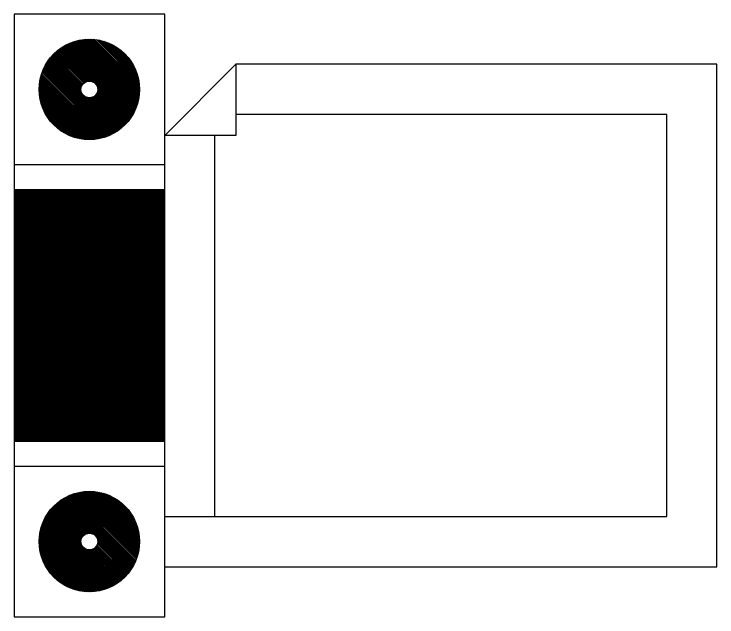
# Model space of a CAD drawing. Header units: inches. Extents: x -992 to 1318, y -395 to 1122.
# Drawn here: x -991.8 to -907.8, y 1049.6 to 1121.6 of the extents above; entities that cross this region are included whole.
import ezdxf

# ---------------------------------------------------------------- set-up
doc = ezdxf.new("R2010")
doc.units = ezdxf.units.IN
doc.header["$MEASUREMENT"] = 0
doc.layers.add('Furn-01', color=52, linetype='Continuous')

# ---------------------------------------------------------------- blocks, each defined once
blk = doc.blocks.new('BED-01')
h = blk.add_hatch()
h.set_pattern_fill('ANSI31', color=256)
h.paths.add_polyline_path([(-1874.439, 895.014, 1), (-1862.439, 895.014, 1)])
h.paths.add_polyline_path([(-1867.439, 895.014, -1), (-1869.439, 895.014, -1)], flags=16)
h.paths.add_polyline_path([(-1808.439, 895.014, 1), (-1820.439, 895.014, 1)])
h.paths.add_polyline_path([(-1815.439, 895.014, -1), (-1813.439, 895.014, -1)], flags=16)
h.paths.add_polyline_path([(-1856.439, 904.014), (-1856.439, 886.014), (-1826.439, 886.014), (-1826.439, 904.014)])
for p, q in [((-1859.439, 904.014), (-1859.439, 886.014)), ((-1856.439, 904.014), (-1856.439, 886.014)), ((-1826.439, 886.014), (-1826.439, 904.014)), ((-1823.439, 886.014), (-1823.439, 904.014)), ((-1865.439, 880.014), (-1819.924, 880.014))]:
    blk.add_line(p, q)
blk.add_lwpolyline([(-1805.439, 886.014), (-1805.439, 904.014), (-1877.439, 904.014), (-1877.439, 886.014)], close=True)
for points in [[(-1871.439, 886.014), (-1871.439, 820.014), (-1811.439, 820.014), (-1811.439, 877.529), (-1819.924, 877.529), (-1819.924, 886.014), (-1811.439, 877.529)], [(-1865.439, 886.014), (-1865.439, 826.014), (-1817.439, 826.014), (-1817.439, 877.529)]]:
    blk.add_lwpolyline(points)
for centre, radius in [((-1868.439, 895.014), 6), ((-1814.439, 895.014), 6), ((-1868.439, 895.014), 1), ((-1814.439, 895.014), 1)]:
    blk.add_circle(centre, radius)

msp = doc.modelspace()

# ---------------------------------------------------------------- block references
at = {"layer": 'Furn-01', "rotation": 90}
msp.add_blockref('BED-01', (-87.761, 2927.087), dxfattribs=at)

doc.saveas('drawing.dxf')
